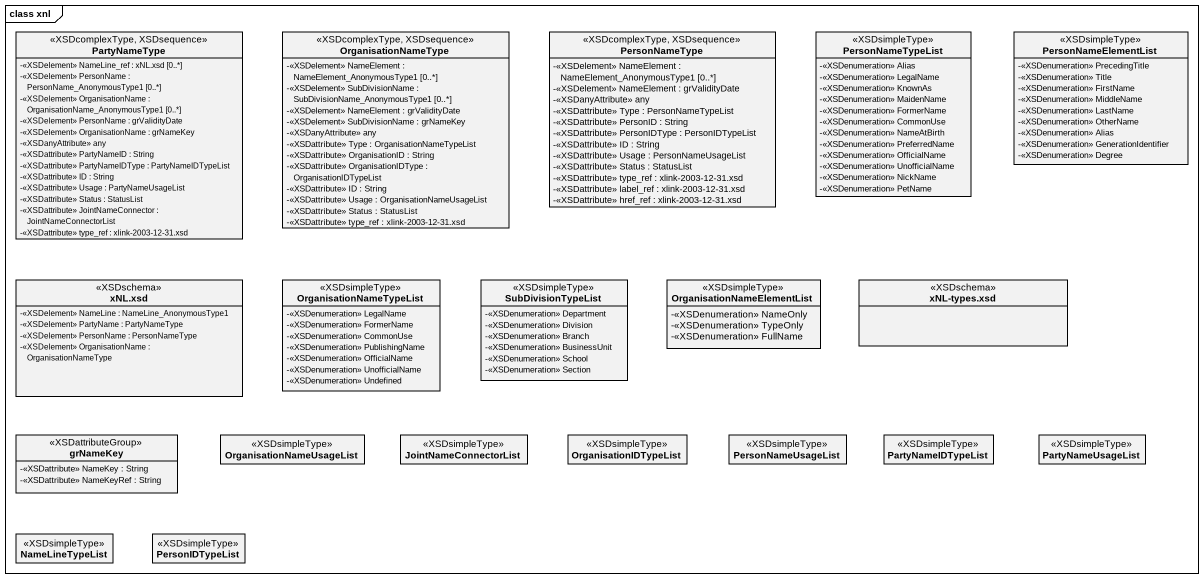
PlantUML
@startuml
mainframe class xnl
hide circle
hide empty members
skinparam classAttributeIconSize 0
class PartyNameType <<XSDcomplexType, XSDsequence>> {
  -<<XSDelement>> NameLine_ref : xNL.xsd [0..*]
  -<<XSDelement>> PersonName : PersonName_AnonymousType1 [0..*]
  -<<XSDelement>> OrganisationName : OrganisationName_AnonymousType1 [0..*]
  -<<XSDelement>> PersonName : grValidityDate
  -<<XSDelement>> OrganisationName : grNameKey
  -<<XSDanyAttribute>> any
  -<<XSDattribute>> PartyNameID : String
  -<<XSDattribute>> PartyNameIDType : PartyNameIDTypeList
  -<<XSDattribute>> ID : String
  -<<XSDattribute>> Usage : PartyNameUsageList
  -<<XSDattribute>> Status : StatusList
  -<<XSDattribute>> JointNameConnector : JointNameConnectorList
  -<<XSDattribute>> type_ref : xlink-2003-12-31.xsd
}
class OrganisationNameType <<XSDcomplexType, XSDsequence>> {
  -<<XSDelement>> NameElement : NameElement_AnonymousType1 [0..*]
  -<<XSDelement>> SubDivisionName : SubDivisionName_AnonymousType1 [0..*]
  -<<XSDelement>> NameElement : grValidityDate
  -<<XSDelement>> SubDivisionName : grNameKey
  -<<XSDanyAttribute>> any
  -<<XSDattribute>> Type : OrganisationNameTypeList
  -<<XSDattribute>> OrganisationID : String
  -<<XSDattribute>> OrganisationIDType : OrganisationIDTypeList
  -<<XSDattribute>> ID : String
  -<<XSDattribute>> Usage : OrganisationNameUsageList
  -<<XSDattribute>> Status : StatusList
  -<<XSDattribute>> type_ref : xlink-2003-12-31.xsd
}
class PersonNameType <<XSDcomplexType, XSDsequence>> {
  -<<XSDelement>> NameElement : NameElement_AnonymousType1 [0..*]
  -<<XSDelement>> NameElement : grValidityDate
  -<<XSDanyAttribute>> any
  -<<XSDattribute>> Type : PersonNameTypeList
  -<<XSDattribute>> PersonID : String
  -<<XSDattribute>> PersonIDType : PersonIDTypeList
  -<<XSDattribute>> ID : String
  -<<XSDattribute>> Usage : PersonNameUsageList
  -<<XSDattribute>> Status : StatusList
  -<<XSDattribute>> type_ref : xlink-2003-12-31.xsd
  -<<XSDattribute>> label_ref : xlink-2003-12-31.xsd
  -<<XSDattribute>> href_ref : xlink-2003-12-31.xsd
}
class PersonNameTypeList <<XSDsimpleType>> {
  -<<XSDenumeration>> Alias
  -<<XSDenumeration>> LegalName
  -<<XSDenumeration>> KnownAs
  -<<XSDenumeration>> MaidenName
  -<<XSDenumeration>> FormerName
  -<<XSDenumeration>> CommonUse
  -<<XSDenumeration>> NameAtBirth
  -<<XSDenumeration>> PreferredName
  -<<XSDenumeration>> OfficialName
  -<<XSDenumeration>> UnofficialName
  -<<XSDenumeration>> NickName
  -<<XSDenumeration>> PetName
}
class PersonNameElementList <<XSDsimpleType>> {
  -<<XSDenumeration>> PrecedingTitle
  -<<XSDenumeration>> Title
  -<<XSDenumeration>> FirstName
  -<<XSDenumeration>> MiddleName
  -<<XSDenumeration>> LastName
  -<<XSDenumeration>> OtherName
  -<<XSDenumeration>> Alias
  -<<XSDenumeration>> GenerationIdentifier
  -<<XSDenumeration>> Degree
}
class "xNL.xsd" as xNL_xsd <<XSDschema>> {
  -<<XSDelement>> NameLine : NameLine_AnonymousType1
  -<<XSDelement>> PartyName : PartyNameType
  -<<XSDelement>> PersonName : PersonNameType
  -<<XSDelement>> OrganisationName : OrganisationNameType
}
class OrganisationNameTypeList <<XSDsimpleType>> {
  -<<XSDenumeration>> LegalName
  -<<XSDenumeration>> FormerName
  -<<XSDenumeration>> CommonUse
  -<<XSDenumeration>> PublishingName
  -<<XSDenumeration>> OfficialName
  -<<XSDenumeration>> UnofficialName
  -<<XSDenumeration>> Undefined
}
class SubDivisionTypeList <<XSDsimpleType>> {
  -<<XSDenumeration>> Department
  -<<XSDenumeration>> Division
  -<<XSDenumeration>> Branch
  -<<XSDenumeration>> BusinessUnit
  -<<XSDenumeration>> School
  -<<XSDenumeration>> Section
}
class OrganisationNameElementList <<XSDsimpleType>> {
  -<<XSDenumeration>> NameOnly
  -<<XSDenumeration>> TypeOnly
  -<<XSDenumeration>> FullName
}
class "xNL-types.xsd" as xNL_types_xsd <<XSDschema>>
class grNameKey <<XSDattributeGroup>> {
  -<<XSDattribute>> NameKey : String
  -<<XSDattribute>> NameKeyRef : String
}
class OrganisationNameUsageList <<XSDsimpleType>>
class JointNameConnectorList <<XSDsimpleType>>
class OrganisationIDTypeList <<XSDsimpleType>>
class PersonNameUsageList <<XSDsimpleType>>
class PartyNameIDTypeList <<XSDsimpleType>>
class PartyNameUsageList <<XSDsimpleType>>
class NameLineTypeList <<XSDsimpleType>>
class PersonIDTypeList <<XSDsimpleType>>
@enduml
